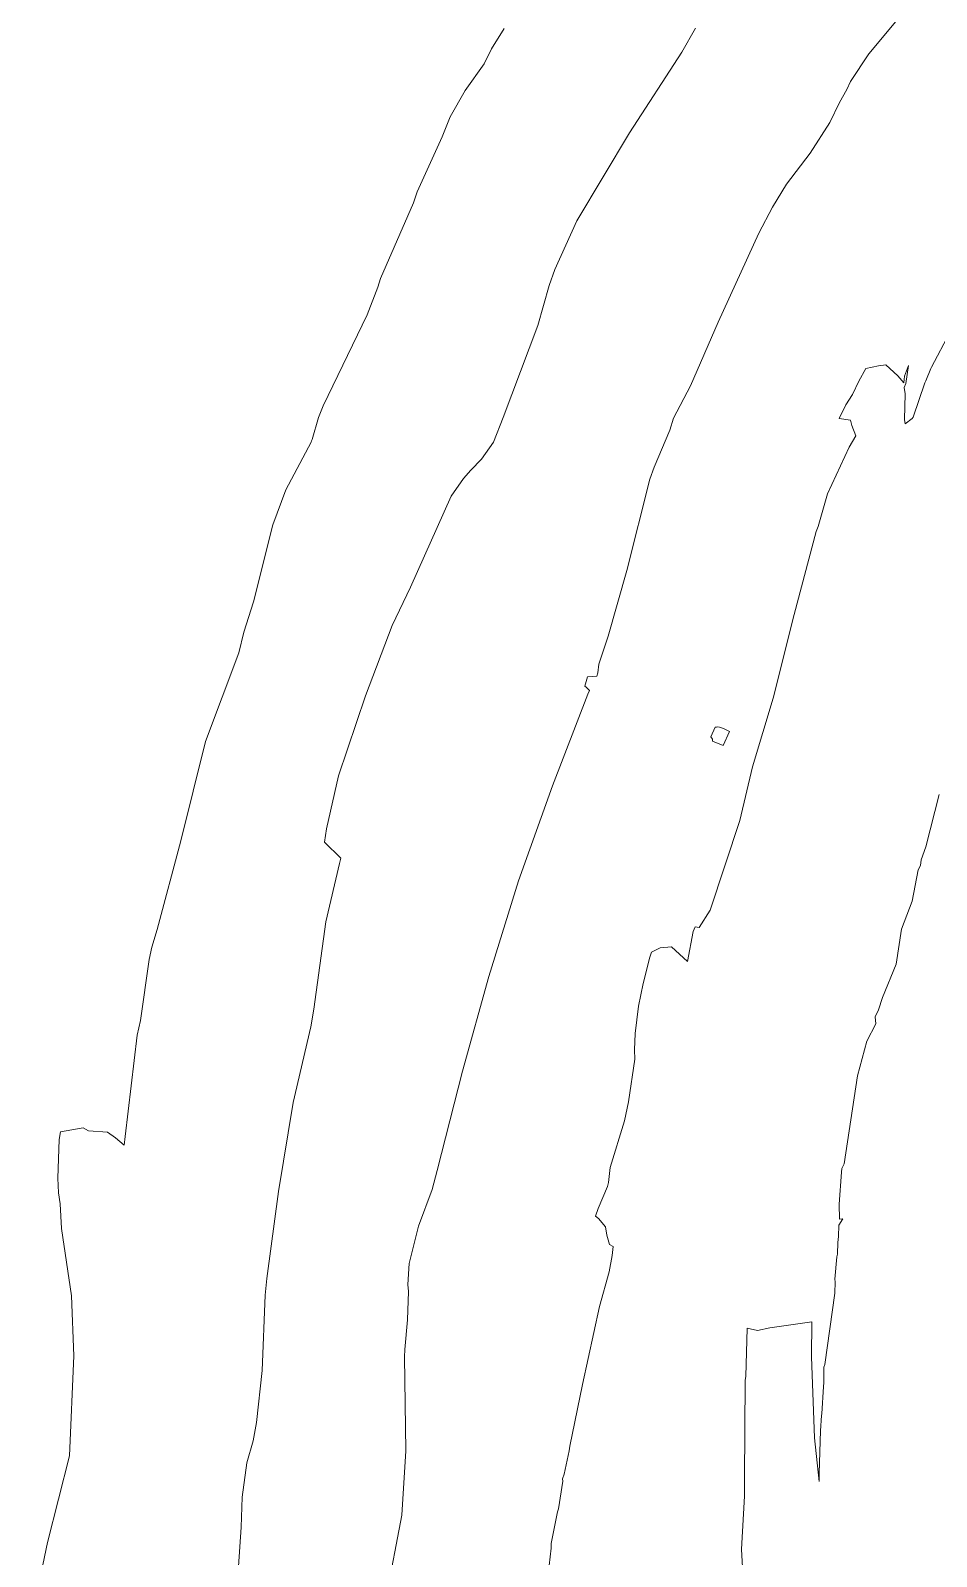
# Model space of a CAD drawing. Header units: metres. Extents: x 809241 to 811075, y 9156873 to 9158251.
# Drawn here: x 810090.5 to 810222.4, y 9157651 to 9157873.2 of the extents above; entities that cross this region are included whole.
import ezdxf

# ---------------------------------------------------------------- set-up
doc = ezdxf.new("R2010")
doc.units = ezdxf.units.M
doc.layers.add('C-TOPO-MAJR', color=9, linetype='Continuous')

msp = doc.modelspace()

# ---------------------------------------------------------------- linework, layer by layer
at = {"layer": 'C-TOPO-MAJR', "color": 9, "linetype": 'Continuous', "lineweight": 5}
for points, elevation in [([(810220.7, 9157879.61), (810212.59, 9157869.82), (810209.9, 9157865.81), (810209.41, 9157864.63), (810208.32, 9157862.73), (810206.93, 9157859.83), (810204.04, 9157855.38), (810200.62, 9157850.85), (810198.56, 9157847.51), (810196.56, 9157843.73), (810190.66, 9157830.77), (810186.62, 9157821.5), (810184.15, 9157816.75), (810183.63, 9157815.03), (810181.32, 9157809.66), (810180.71, 9157807.87), (810177.33, 9157794.58), (810174.64, 9157785.03), (810174.51, 9157784.71), (810173.28, 9157780.92), (810173.1, 9157779.66), (810172.99, 9157779.18), (810171.63, 9157779.11), (810171.23, 9157777.76), (810171.4, 9157777.57), (810171.93, 9157777.11), (810171.69, 9157776.56), (810166.54, 9157763.21), (810161.58, 9157749.38), (810157.27, 9157735.44), (810153.41, 9157721.67), (810149.71, 9157707.2), (810149, 9157704.45), (810146.99, 9157699.08), (810145.64, 9157693.64), (810145.47, 9157690.61), (810145.54, 9157689.55), (810145.41, 9157685.47), (810145, 9157681.13), (810144.97, 9157680.06), (810145.16, 9157666.39), (810144.56, 9157657.02), (810142.28, 9157645.05)], 2590), ([(810090.5, 9157641.15), (810092.95, 9157653.01), (810096.18, 9157665.64), (810096.79, 9157680.19), (810096.48, 9157688.96), (810094.99, 9157698.73), (810094.84, 9157702.35), (810094.58, 9157703.94), (810094.47, 9157706.07), (810094.67, 9157711.71), (810094.85, 9157712.84), (810098.19, 9157713.39), (810098.96, 9157712.97), (810101.69, 9157712.76), (810102.9, 9157711.96), (810104.12, 9157710.89), (810104.27, 9157712.13), (810106.04, 9157726.9), (810106.54, 9157729.06), (810107.79, 9157737.95), (810108.17, 9157739.74), (810108.96, 9157742.29), (810112.39, 9157755.19), (810115.97, 9157769.69), (810120.83, 9157782.61), (810121.58, 9157785.59), (810122.98, 9157790.04), (810125.78, 9157801.24), (810127.66, 9157806.34), (810131.35, 9157813.26), (810131.44, 9157813.46), (810131.54, 9157813.66), (810132.43, 9157816.86), (810133.11, 9157818.58), (810139.52, 9157831.8), (810141.09, 9157835.86), (810141.46, 9157837.13), (810146.29, 9157848.13), (810146.8, 9157849.73), (810150.45, 9157857.74), (810151.6, 9157860.65), (810153.81, 9157864.49), (810156.59, 9157868.36), (810157.65, 9157870.57), (810159.49, 9157873.53)], 2610), ([(810187.33, 9157873.59), (810185.38, 9157870.08), (810185.38, 9157870.08), (810177.74, 9157858.31), (810170.08, 9157845.51), (810166.87, 9157838.43), (810166.05, 9157836.09), (810164.4, 9157830.25), (810159.35, 9157816.86), (810157.93, 9157813.29), (810156.2, 9157810.79), (810154.61, 9157809.2), (810153.55, 9157807.97), (810151.78, 9157805.39), (810145.82, 9157792.16), (810143.19, 9157786.56), (810139.3, 9157776.34), (810135.36, 9157764.67), (810133.61, 9157756.94), (810133.31, 9157755.04), (810135.7, 9157752.67), (810135.49, 9157751.9), (810135.49, 9157751.89), (810133.49, 9157743.41), (810131.75, 9157730.68), (810131.32, 9157728.1), (810128.73, 9157717.12), (810126.62, 9157704.12), (810124.93, 9157691.46), (810124.68, 9157689.02), (810124.25, 9157678.08), (810123.42, 9157670.49), (810122.93, 9157667.82), (810121.99, 9157664.61), (810121.33, 9157659.6), (810121.2, 9157655.24), (810120.26, 9157641.64)], 2600), ([(810224.4, 9157829.23), (810221.7, 9157824.22), (810221.64, 9157824), (810220.91, 9157822.19), (810220.73, 9157821.92), (810219.03, 9157816.92), (810218.9, 9157816.71), (810217.86, 9157815.96), (810217.79, 9157816.56), (810217.88, 9157820.31), (810217.73, 9157821.24), (810217.98, 9157821.8), (810218.35, 9157824.42), (810217.79, 9157822.88), (810217.67, 9157821.93), (810216.83, 9157822.93), (810215.06, 9157824.52), (810214.02, 9157824.4), (810212.17, 9157824.03), (810211.13, 9157822.15), (810210.19, 9157820.21), (810209.23, 9157818.7), (810208.29, 9157816.72), (810209.9, 9157816.49), (810210.12, 9157815.69), (810210.7, 9157814.22), (810209.71, 9157812.54), (810206.57, 9157805.76), (810205.19, 9157800.98), (810204.91, 9157800.25), (810201.71, 9157788.2), (810198.65, 9157775.98), (810195.63, 9157765.98), (810193.8, 9157758.19), (810189.49, 9157745.12), (810187.86, 9157742.6), (810187.29, 9157742.67), (810187.03, 9157742.03), (810186.19, 9157737.66), (810183.84, 9157739.75), (810182.21, 9157739.63), (810180.95, 9157738.98), (810180.7, 9157738.28), (810179.73, 9157734.41), (810179.03, 9157731.14), (810178.58, 9157727.14), (810178.44, 9157724.76), (810178.49, 9157723.43), (810177.61, 9157717.19), (810177, 9157714.41), (810177, 9157714.41), (810177, 9157714.41), (810174.93, 9157707.62), (810174.68, 9157705.47), (810174.51, 9157704.89), (810173.17, 9157701.65), (810172.79, 9157700.57), (810173.21, 9157700.19), (810174.26, 9157699.01), (810174.42, 9157697.76), (810174.82, 9157696.41), (810175.37, 9157696.14), (810175.22, 9157694.84), (810174.76, 9157692.45), (810173.38, 9157687.4), (810170.91, 9157676.01), (810169.03, 9157667.03), (810168.96, 9157666.39), (810168.23, 9157662.97), (810167.99, 9157662.3), (810168.03, 9157661.97), (810167.37, 9157657.92), (810167.23, 9157657.47), (810166.35, 9157652.87), (810166.34, 9157652.21), (810165.62, 9157645.87)], 2580), ([(810222.85, 9157761.97), (810220.87, 9157754.32), (810220.2, 9157752.44), (810220.13, 9157751.64), (810219.76, 9157750.98), (810218.88, 9157746.44), (810217.36, 9157742.37), (810216.56, 9157737.24), (810214.56, 9157732.41), (810214, 9157730.61), (810213.49, 9157729.6), (810213.59, 9157728.55), (810212.3, 9157726.05), (810210.94, 9157721), (810209.01, 9157708.19), (810208.64, 9157707.49), (810208.63, 9157706.96), (810208.27, 9157702.29), (810208.31, 9157700.12), (810208.79, 9157700.18), (810208.21, 9157699.22), (810208.16, 9157697.59), (810208.06, 9157696.69), (810208.04, 9157695.02), (810207.93, 9157694.6), (810207.62, 9157691.39), (810207.69, 9157690.98), (810207.65, 9157689.32), (810206.18, 9157678.94), (810206.03, 9157678.56), (810206.03, 9157676.26), (810205.97, 9157675.75), (810205.75, 9157671.74), (810205.68, 9157671.53), (810205.55, 9157669.29), (810205.34, 9157663.13), (810205.35, 9157663.09), (810205.36, 9157661.9), (810204.67, 9157668.25), (810204.25, 9157680.07), (810204.27, 9157685.16), (810198.19, 9157684.28), (810196.4, 9157683.89), (810194.86, 9157684.24), (810194.67, 9157677.21), (810194.56, 9157676.64), (810194.46, 9157662.26), (810194.5, 9157659.78), (810194.07, 9157652.06), (810194.54, 9157643.18)], 2570)]:
    msp.add_lwpolyline(points, dxfattribs=dict(at, elevation=elevation))
at = {"layer": 'C-TOPO-MAJR', "color": 9, "linetype": 'Continuous', "lineweight": 5, "elevation": 2580}
msp.add_lwpolyline([(810189.81, 9157770.02), (810189.82, 9157769.73), (810191.38, 9157769.11), (810192.32, 9157771.15), (810191.43, 9157771.57), (810190.85, 9157771.79), (810190.52, 9157771.84), (810190.42, 9157771.79), (810190.24, 9157771.79), (810190.23, 9157771.79), (810189.56, 9157770.36), (810189.56, 9157770.36), (810189.57, 9157770.35), (810189.81, 9157770.02)], close=True, dxfattribs=at)

doc.saveas('drawing.dxf')
